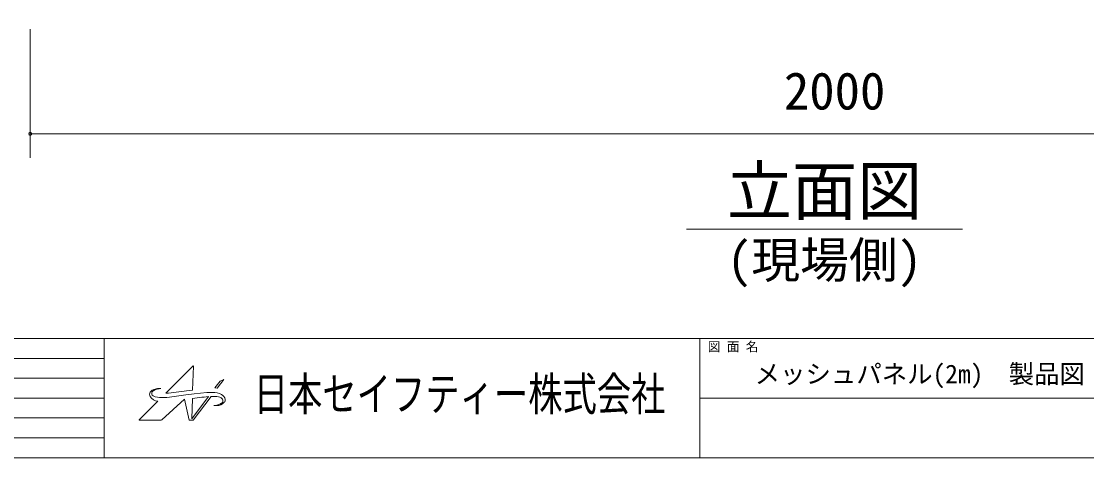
# Model space of a CAD drawing. Units: millimetres, scale not verified. Extents: x -2012 to 2012, y -1388 to 1388.
# Drawn here: x -522 to 820, y -1388 to -838 of the extents above; entities that cross this region are included whole.
import ezdxf
from ezdxf.enums import TextEntityAlignment as Align

# ---------------------------------------------------------------- set-up
doc = ezdxf.new("R2010")
doc.units = ezdxf.units.MM
doc.header["$LTSCALE"] = 8
doc.header["$PDMODE"] = 32
doc.header["$PDSIZE"] = 4
for name, color, linetype, lineweight in [('0-1_0', 7, 'Continuous', 9), ('1-2_ﾛｺﾞ', 4, 'Continuous', 5), ('1-3_図面枠', 7, 'Continuous', 9)]:
    doc.layers.add(name, color=color, linetype=linetype, lineweight=lineweight)
doc.styles.add('ＭＳ ゴシック', font='')
doc.styles.get('ＭＳ ゴシック').set_extended_font_data('MS Gothic')

msp = doc.modelspace()

# ---------------------------------------------------------------- linework, layer by layer
at = {"layer": '0-1_0'}
for p, q in [((-510.402, -848.198), (-510.402, -1009.891)), ((-510.402, -979.891), (1489.598, -979.891)), ((1439.598, -979.891), (-460.402, -979.891))]:
    msp.add_line(p, q, dxfattribs=at)
msp.add_point((-510.402, -979.891), dxfattribs=at)
at = {"layer": '1-2_ﾛｺﾞ'}
for p, q in [((-345.914, -1300.407), (-346.642, -1300.367)), ((-306.41, -1313.186), (-297.242, -1311.893)), ((-279.538, -1321.914), (-275.94, -1321.905))]:
    msp.add_line(p, q, dxfattribs=at)
for points in [[(-339.8, -1306.425), (-305.248, -1272.005), (-305.16, -1272.25), (-306.098, -1302.382), (-313.616, -1303.446)], [(-350.008, -1316.552), (-373.511, -1340.049), (-373.409, -1340.078), (-345.478, -1340.102), (-344.827, -1339.678), (-316.118, -1313.733), (-310.538, -1340.112), (-305.218, -1340.112), (-282.686, -1310.374), (-278.999, -1310.359)], [(-288.315, -1305.616), (-304.054, -1307.049), (-314.423, -1308.289), (-332.198, -1310.865)], [(-286.12, -1310.567), (-307.225, -1338.439), (-306.41, -1313.186)]]:
    msp.add_lwpolyline(points, dxfattribs=at)
msp.add_lwpolyline([(-277.962, -1299.615), (-275.034, -1300.17), (-266.637, -1289.065), (-271.528, -1291.15)], close=True, dxfattribs=at)
for centre, radius, start, end in [((-343.834, -1326.651), 26.326, 94.53365, 114.83245), ((-346.741, -1326.714), 26.407, 94.87761, 107.54618), ((-347.564, -1317.065), 16.723, 86.83781, 94.87761), ((-354.263, -1308.022), 5.907, 137.3376, 189.71275), ((-356.528, -1308.409), 3.61, 189.71275, 211.14694), ((-348.294, -1303.432), 13.231, 211.14694, 262.55517), ((-351.988, -1310.118), 9.002, 107.54618, 137.3376), ((-352.927, -1307), 4.674, 114.83245, 184.93336), ((-354.81, -1307.163), 2.784, 184.93336, 245.82613), ((-345.45, -1286.31), 25.641, 245.82613, 271.56003), ((-347.692, -1203.959), 108.022, 271.56003, 278.24678), ((-381.357, -824.587), 483.626, 274.92935, 278.0518), ((-381.357, -824.587), 483.626, 274.92935, 278.0518), ((-260.943, -1569.143), 259.798, 95.56117, 98.03149), ((-281.734, -1363.809), 58.564, 89.15854, 96.45212), ((-281.262, -1331.628), 26.379, 63.69068, 89.15854), ((-278.906, -1334.826), 24.467, 73.31829, 90.21697), ((-273.678, -1317.377), 6.251, 36.42787, 73.31829), ((-271.59, -1315.836), 3.656, 302.01879, 36.42787), ((-273.17, -1315.262), 8.122, 8.17288, 63.69068), ((-269.511, -1314.737), 4.426, 315.9742, 8.17288), ((-280.054, -1302.301), 19.62, 271.50312, 302.01879), ((-275.974, -1308.49), 13.415, 270.14682, 315.9742)]:
    msp.add_arc(centre, radius, start, end, dxfattribs=at)
at = {"layer": '1-3_図面枠'}
for p, q in [((315.867, -1099.797), (663.328, -1099.797)), ((-2012.5, -1237.5), (2012.5, -1237.5)), ((-417.5, -1237.5), (-417.5, -1387.5)), ((332.5, -1237.5), (332.5, -1387.5)), ((-2012.5, -1262.5), (-417.5, -1262.5)), ((-1527.5, -1287.5), (-417.5, -1287.5)), ((-1527.5, -1312.5), (-417.5, -1312.5)), ((332.5, -1312.5), (2012.5, -1312.5)), ((-1527.5, -1337.5), (-417.5, -1337.5)), ((-1527.5, -1362.5), (-417.5, -1362.5))]:
    msp.add_line(p, q, dxfattribs=at)
for points in [[(-2012.5, -1387.5), (2012.5, -1387.5), (2012.5, 1387.5), (-2012.5, 1387.5)], [(-2012.5, 1387.5), (-2012.5, -1237.5), (2012.5, -1237.5)]]:
    msp.add_lwpolyline(points, dxfattribs=at)

# ---------------------------------------------------------------- texts
at = {"layer": '0-1_0', "color": 2, "style": 'ＭＳ ゴシック'}
msp.add_text('2000', height=46.92, dxfattribs=at).set_placement((438.398, -963.291), align=Align.BOTTOM_LEFT)
at = {"layer": '1-2_ﾛｺﾞ', "color": 7, "style": 'ＭＳ ゴシック', "width": 0.75}
msp.add_text('日本セイフティー株式会社', height=42.23, dxfattribs=at).set_placement((-229.15, -1341.005), align=Align.BOTTOM_LEFT)
at = {"layer": '1-3_図面枠', "style": 'ＭＳ ゴシック'}
for s, height, p in [('立面図', 60.06, (366.718, -1099.738)), ('(現場側)', 45.04, (366.718, -1174.658)), ('図 面 名', 11.73, (342.5, -1257.1)), ('メッシュパネル(2m)\u3000製品図', 23.46, (401.562, -1300.842))]:
    msp.add_text(s, height=height, dxfattribs=at).set_placement(p, align=Align.BOTTOM_LEFT)

doc.saveas('drawing.dxf')
